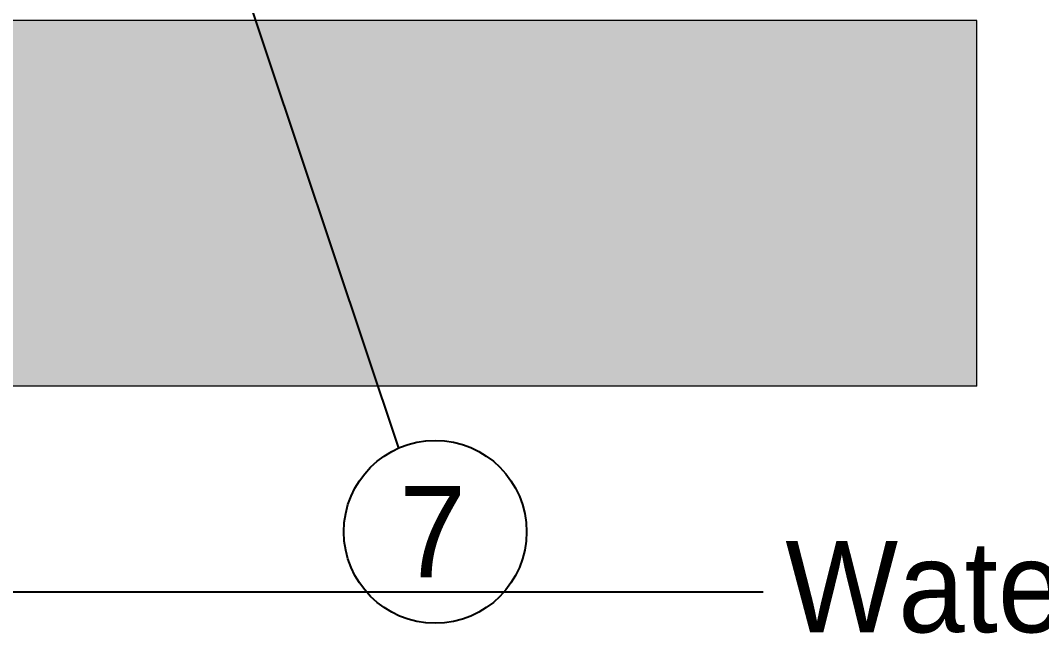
# Model space of a CAD drawing. Header units: millimetres. Extents: x 7627 to 39890, y 4589 to 27403.
# Drawn here: x 23077 to 24754, y 11395 to 12401 of the extents above; entities that cross this region are included whole.
import ezdxf
from ezdxf import colors
from ezdxf.entities.mleader import LeaderData, LeaderLine
from ezdxf.enums import TextEntityAlignment as Align
from ezdxf.math import Vec2, Vec3

# ---------------------------------------------------------------- set-up
doc = ezdxf.new("R2010")
doc.units = ezdxf.units.MM
doc.layers.add('냉각탑_dim', color=1, linetype='Continuous')
doc.layers.add('냉각탑_text', color=3, linetype='Continuous')
doc.styles.get("Standard").update_dxf_attribs({"font": 'arial.ttf'})
doc.styles.add('돋움', font='Dotum.ttf')

msp = doc.modelspace()

# ---------------------------------------------------------------- hatches: boundary and pattern name
h = msp.add_hatch()
h.set_pattern_fill('AR-CONC', color=4)
h.set_pattern_definition([(50, (-310057.35, -189882.8), (182.18467, -15.939086), [19.05, -209.55]), (355, (-310057.35, -189882.8), (-35.24342, 191.056845), [15.24, -167.64058]), (100.451445, (-310042.17, -189884.12), (146.94125, 175.11775), [16.19001, -178.090245]), (46.1842, (-310057.35, -189832), (271.07904, -42.04233), [28.575, -314.325]), (96.63556, (-310034.76, -189835.5), (237.40413, 247.42612), [24.28502, -267.1356]), (351.18415, (-310057.35, -189832), (237.40413, 247.42612), [22.85997, -251.45973]), (21, (-310031.95, -189844.7), (151.61439, -102.2652), [19.05, -209.55]), (326, (-310031.95, -189844.7), (61.80203, 184.18797), [15.24, -167.64]), (71.451445, (-310019.31, -189853.22), (213.41642, 81.92277), [16.19001, -178.08994]), (37.5, (-310057.35, -189882.796), (3.088603, 84.555039), [0, -165.608, 0, -170.18, 0, -168.275]), (7.5, (-310057.35, -189882.8), (66.819663, 100.180575), [0, -97.028, 0, -161.798, 0, -64.135]), (327.5, (-310113.99, -189882.796), (135.590595, -5.728744), [0, -63.5, 0, -198.12, 0, -262.89]), (317.5, (-310139.39, -189882.8), (148.12918, 25.42649), [0, -82.55, 0, -131.572, 0, -186.69])])
edge = h.paths.add_edge_path()
edge.add_line((18047.6, 11800.7), (24647.5, 11800.7))
edge.add_line((24647.5, 11800.7), (24647.7, 12400.7))
edge.add_line((24647.7, 12400.7), (17897.7, 12400.7))
edge.add_line((17897.7, 12400.7), (17897.5, 11800.7))

# ---------------------------------------------------------------- linework, layer by layer
at = {"lineweight": 5}
for p, q in [((24647.6, 12400.7), (17897.6, 12400.7)), ((24647.6, 11800.7), (24647.6, 12400.7)), ((24647.6, 11800.7), (17897.6, 11800.7))]:
    msp.add_line(p, q, dxfattribs=at)
at = {"layer": '냉각탑_dim', "linetype": 'ByBlock', "lineweight": -2}
msp.add_lwpolyline([(23429.3, 12502.3), (23698, 11699)], dxfattribs=at)
msp.add_circle((23758.2, 11561.7), 150, dxfattribs=at)

# ---------------------------------------------------------------- texts
at = {"layer": '냉각탑_text', "style": '돋움'}
msp.add_text('7', height=150, dxfattribs=at).set_placement((23753.9, 11561.9), align=Align.MIDDLE_CENTER)
msp.add_text('Water OUTLET 200A', height=150, dxfattribs=at).set_placement((24332.9, 11471.8, 0), align=Align.MIDDLE_LEFT)

# ---------------------------------------------------------------- leaders
at = {"layer": '냉각탑_dim'}
ml = msp.add_multileader_mtext('Standard', dxfattribs=at)
ml.set_content('')
ml.set_leader_properties(color=256)
ml.build(insert=Vec2(0, 0))
ml.multileader.update_dxf_attribs({"text_right_attachment_type": 6, "dogleg_length": 5, "arrow_head_size": 150, "scale": 30})
ctx = ml.context
ctx.base_point, ctx.scale, ctx.char_height, ctx.arrow_head_size, ctx.landing_gap_size, ctx.plane_origin = Vec3(24296.8, 11463), 30, 5.4, 150, 2.7, Vec3(22169.3, 12320)
ctx.right_attachment = 6
notes = []
notes.append((ctx, [(0, (1, 1, 0), (22864.3, 11463), (1, 0), 1432.5, [(0, [(22249.6, 12320)], 0, [])])]))
ctx.mtext, ml.multileader.dxf.content_type = None, 0
for ctx, leaders in notes:
    for number, flags, end, landing, length, lines in leaders:
        leader = LeaderData()
        leader.index, (leader.has_last_leader_line, leader.has_dogleg_vector, leader.attachment_direction) = number, flags
        leader.last_leader_point, leader.dogleg_vector, leader.dogleg_length = Vec3(end), Vec3(landing), length
        for number, points, colour, breaks in lines:
            line = LeaderLine()
            line.index, line.vertices, line.color, line.breaks = number, Vec3.list(points), colors.encode_raw_color(colour), breaks
            leader.lines.append(line)
        ctx.leaders.append(leader)

doc.saveas('drawing.dxf')
